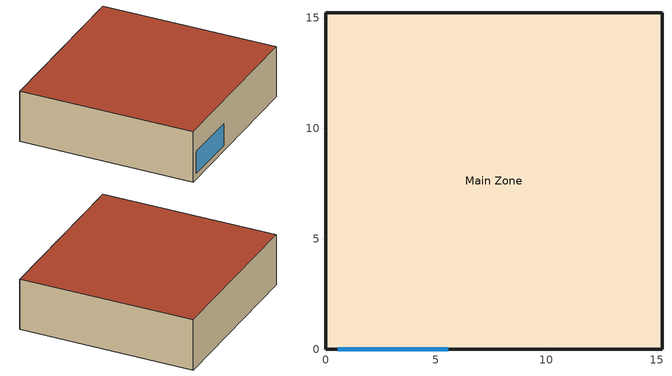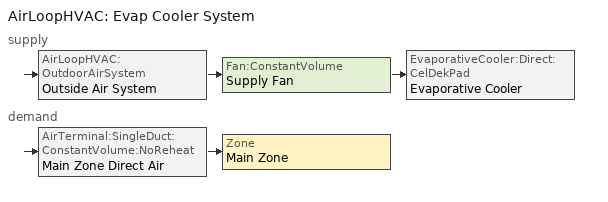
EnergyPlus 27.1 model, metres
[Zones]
Main Zone
 floor adiabatic (FLOOR): 15.24,0 0,0 0,15.24 15.24,15.24 z0
 wall outside (R13WALL): 0,0 15.24,0 15.24,15.24 0,15.24 0,0 z0:4.57
 window (DoubleClear): 0.55,0 5.55,0 z0.5:2.5
 roof outside (ROOF31): 0,15.24 0,0 15.24,0 15.24,15.24 z4.57
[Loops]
AirLoopHVAC 'Evap Cooler System'
 supply: AirLoopHVAC:OutdoorAirSystem 'Outside Air System' > Fan:ConstantVolume 'Supply Fan' > EvaporativeCooler:Direct:CelDekPad 'Evaporative Cooler'
 demand: AirTerminal:SingleDuct:ConstantVolume:NoReheat 'Main Zone Direct Air' > Zone 'Main Zone'
[Building]
Bldg: North Axis {deg}=0; Terrain=Suburbs; Loads Convergence Tolerance Value {W}=0.05; Temperature Convergence Tolerance Value {deltaC}=0.05; Solar Distribution=MinimalShadowing; Maximum Number of Warmup Days=30; Minimum Number of Warmup Days=6
[Site:Location]
Denver Centennial CO USA WMO=724666: Latitude {deg}=39.74; Longitude {deg}=-105.18; Time Zone {hr}=-7; Elevation {m}=1793
[SizingPeriod:DesignDay] Day of Month=21; Humidity Condition Type=Wetbulb; Barometric Pressure {Pa}=81560; Rain Indicator=No; Snow Indicator=No; Daylight Saving Time Indicator=No; Solar Model Indicator=ASHRAEClearSky
Name | Month | Day Type | Maximum Dry-Bulb Temperature {C} | Daily Dry-Bulb Temperature Range {deltaC} | Wetbulb or DewPoint at Maximum Dry-Bulb {C} | Wind Speed {m/s} | Wind Direction {deg} | Sky Clearness
Denver Centennial Ann Htg 99.6% Condns DB | 12 | WinterDesignDay | -18.8 | 0 | -18.8 | 3 | 340 | 0
Denver Centennial Ann Clg 1% Condns DB=>MWB | 7 | SummerDesignDay | 32 | 15.2 | 15.5 | 4.9 | 0 | 1
[Site:GroundTemperature:BuildingSurface]
18.89, 18.92, 19.02, 19.12, 19.21, 19.23, 19.07, 19.32, 19.09, 19.21, 19.13, 18.96
[Material:NoMass] Roughness=Rough; Thermal Absorptance=0.9; Solar Absorptance=0.75; Visible Absorptance=0.75
Name | Thermal Resistance {m2-K/W}
R13LAYER | 2.290965
R31LAYER | 5.456
[Material]
C5 - 4 IN HW CONCRETE: Roughness=MediumRough; Thickness {m}=0.101498; Conductivity {W/m-K}=1.729577; Density {kg/m3}=2242.585; Specific Heat {J/kg-K}=836.8; Thermal Absorptance=0.9; Solar Absorptance=0.65; Visible Absorptance=0.65
[Construction]
R13WALL: R13LAYER
FLOOR: C5 - 4 IN HW CONCRETE
ROOF31: R31LAYER
[Construction:WindowDataFile]
DoubleClear: ..\datasets\Window5DataFile.dat
[Zone]
Main Zone: Type=1; Multiplier=1; Ceiling Height {m}=autocalculate; Volume {m3}=autocalculate
[ZoneVentilation:DesignFlowRate]
Main Zone Ventl: Zone or ZoneList or Space or SpaceList=Main Zone; Schedule=NightVentSched; Design Flow Rate Calculation Method=flow/zone; Design Flow Rate {m3/s}=0.05295; Ventilation Type=Intake; Fan Pressure Rise {Pa}=67; Fan Total Efficiency=0.7; Constant Term Coefficient=1; Temperature Term Coefficient=0; Velocity Term Coefficient=0; Velocity Squared Term Coefficient=0; Minimum Indoor Temperature {C}=18; Maximum Indoor Temperature {C}=100; Delta Temperature {deltaC}=2; Minimum Outdoor Temperature {C}=-100; Maximum Outdoor Temperature {C}=100; Maximum Wind Speed {m/s}=40
[People]
Main Zone People 1: Zone or ZoneList or Space or SpaceList=Main Zone; Number of People Schedule=BLDG_OCC_SCH; Number of People Calculation Method=People; Number of People=1; Fraction Radiant=0.3; Sensible Heat Fraction=AUTOCALCULATE; Activity Level Schedule=ACTIVITY_SCH; Enable ASHRAE 55 Comfort Warnings=No; Mean Radiant Temperature Calculation Type=EnclosureAveraged; Work Efficiency Schedule=WORK_EFF_SCH; Clothing Insulation Calculation Method=ClothingInsulationSchedule; Clothing Insulation Schedule=CLOTHING_SCH; Air Velocity Schedule=AIR_VELO_SCH; Thermal Comfort Model 1 Type=PIERCE; Cold Stress Temperature Threshold {C}=10.5; Heat Stress Temperature Threshold {C}=30
[ZoneInfiltration:DesignFlowRate]
Main Zone Infiltration: Zone or ZoneList or Space or SpaceList=Main Zone; Schedule=System Availability Schedule; Design Flow Rate Calculation Method=Flow/Zone; Design Flow Rate {m3/s}=0.02; Constant Term Coefficient=1; Temperature Term Coefficient=0; Velocity Term Coefficient=0; Velocity Squared Term Coefficient=0
[AirLoopHVAC]
Evap Cooler System: Design Supply Air Flow Rate {m3/s}=2
[AvailabilityManager:Scheduled]
availabilityReportPeriodOff: Schedule=ReportPeriodOff
[AvailabilityManager:LowTemperatureTurnOff]
Low Temperature Turn Off Availability Manager: Temperature {C}=23
[AvailabilityManager:HighTemperatureTurnOn]
High Temperature Turn On Availability Manager: Temperature {C}=27
[Controller:OutdoorAir]
Outside Air Controller: Minimum Outdoor Air Flow Rate {m3/s}=2; Maximum Outdoor Air Flow Rate {m3/s}=2; Economizer Control Type=NoEconomizer; Economizer Control Action Type=ModulateFlow; Economizer Maximum Limit Dry-Bulb Temperature {C}=19; Economizer Minimum Limit Dry-Bulb Temperature {C}=4; Lockout Type=NoLockout; Minimum Limit Type=FixedMinimum
[Fan:ConstantVolume]
Supply Fan: Availability Schedule=ReportPeriodOff; Fan Total Efficiency=0.7; Pressure Rise {Pa}=600; Maximum Flow Rate {m3/s}=2; Motor Efficiency=0.9; Motor In Airstream Fraction=1
[EvaporativeCooler:Direct:CelDekPad]
Evaporative Cooler: Availability Schedule=ReportPeriodOff; Direct Pad Area {m2}=0.6; Direct Pad Depth {m}=0.2; Recirculating Water Pump Power Consumption {W}=225; Control Type=CONSTANT
[Zone equipment]
Main Zone: Main Zone Direct Air, Main Zone Baseboard
[AirTerminal:SingleDuct:ConstantVolume:NoReheat]
Main Zone Direct Air: Availability Schedule=ReportPeriodOff; Maximum Air Flow Rate {m3/s}=1.5
[ZoneHVAC:Baseboard:Convective:Electric]
Main Zone Baseboard: Availability Schedule=ReportPeriodOff; Heating Design Capacity Method=HeatingDesignCapacity; Heating Design Capacity {W}=8000; Efficiency=0.97
[ZoneControl:Thermostat]
Main Zone Thermostat: Zone or ZoneList=Main Zone; Control Type Schedule=Zone Control Type Sched; Control 1=Heating Setpoint
[ThermostatSetpoint:SingleHeating]
Heating Setpoint: Setpoint Temperature Schedule=Heating Setpoint Schedule
[Schedule:Compact]
NightVentSched: Through: 7/24, For: Alldays, Until: 24:00, 0, Through: 7/27, For: Alldays, Until: 24:00, 1, Through: 12/31, For: Alldays, Until: 24:00, 0
System Availability Schedule: THROUGH: 12/31, FOR: AllDays, UNTIL: 24:00, 1
ACTIVITY_SCH: Through: 12/31, For: AllDays, Until: 24:00, 120
AIR_VELO_SCH: Through: 12/31, For: AllDays, Until: 24:00, 0.2
CLOTHING_SCH: Through: 04/30, For: AllDays, Until: 24:00, 1, Through: 09/30, For: AllDays, Until: 24:00, 0.5, Through: 12/31, For: AllDays, Until: 24:00, 1
WORK_EFF_SCH: Through: 12/31, For: AllDays, Until: 24:00, 0
BLDG_OCC_SCH: Through: 12/31, For: SummerDesignDay, Until: 06:00, 0, Until: 22:00, 1, Until: 24:00, 0.05, For: Weekdays, Until: 06:00, 0, Until: 07:00, 0.1, Until: 08:00, 0.2, Until: 12:00, 0.95, Until: 13:00, 0.5, Until: 17:00, 0.95, Until: 18:00, 0.7, Until: 20:00, 0.4, Until: 22:00, 0.1, Until: 24:00, 0.05, For: Saturday, Until: 06:00, 0, Until: 08:00, 0.1, Until: 14:00, 0.5, Until: 17:00, 0.1, Until: 24:00, 0, For: AllOtherDays, Until: 24:00, 0
ReportPeriodOff: Through: 7/24, For: AllDays, Until: 24:00, 1, Through: 7/25, For: AllDays, Until: 6:00, 1, Until: 24:00, 0, Through: 7/26, For: AllDays, Until: 24:00, 0, Through: 7/27, For: AllDays, Until: 18:00, 0, Until: 24:00, 1, Through: 12/31, For: AllDays, Until: 24:00, 0
Zone Control Type Sched: Through: 12/31, For: AllDays, Until: 24:00, 1
Heating Setpoint Schedule: Through: 12/31, For: AllDays, Until: 24:00, 20
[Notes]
1ZoneEvapCooler_ReportPeriodPowerOutage.idf
Basic file description:  This file models a small one-zone house with a whole-house direct evaporative cooler system.
It is developed based on 1ZoneEvapCooler.idf It demonstrated how to use availability manager
to simulate a poweroutage.
Availability managers are capable of turning on or off the fan for an air system (or the pump
for a plant system) with a schedule. In this model, the availability managers is used to turn
off all the equipment during a power outage.
Keep in mind that availability manager control is "lagged".  This means that the node
conditions from the previous time step are used to make control decisions at the current
time step.
Highlights:              Test of AvailabilityManagers for creating a power outage.
Simulation Location/Run: DENVER_STAPLETON_CO_USA_WMO_724690, 2 design days, 1 run period,
Run Control executes two design days (see RUN PERIOD object)
Location:                Denver, CO
Design Days:             DENVER_STAPLETON_CO_USA Annual Heating 99%, MaxDB=-16°C
DENVER_STAPLETON_CO_USA Annual Cooling (DB=>MWB) 1%, MaxDB=32.6°C MWB=15.5°C
Run Period (Weather File): Full Annual Simulation, DENVER_STAPLETON_CO_USA_WMO_724690
Run Control:             No zone or system sizing, design day run control (no weather file simulation)
Building:                Fictional 1 zone building with resistive walls based on 1ZoneUncontrolled example.
No windows.  No internal gains.  No internal mass.  The building is oriented due north.
Floor Area:              232.25 m2
Number of Stories:       1
WMO=724666 Time Zone=NAM        (GMT-07:00) Mountain Time (US & Canada)
Data Source=ASHRAE 2009 Annual Design Conditions
Using Design Conditions from "Climate Design Data 2009 ASHRAE Handbook"
Denver Centennial CO USA Extreme Annual Wind Speeds, 1%=11.1m/s, 2.5%=9.5m/s, 5%=8.4m/s
Denver Centennial CO USA Extreme Annual Temperatures, Max Drybulb=-22.9°C Min Drybulb=36.1°C
Denver Centennial CO USA Annual Heating Design Conditions Wind Speed=3m/s Wind Dir=340
Coldest Month=December
Denver Centennial CO USA Annual Heating 99.6%, MaxDB=-18.8°C
Denver Centennial Annual Cooling Design Conditions Wind Speed=4.9m/s Wind Dir=0
Hottest Month=July
Denver Centennial CO USA Annual Cooling (DB=>MWB) 1%, MaxDB=32°C MWB=15.5°C
